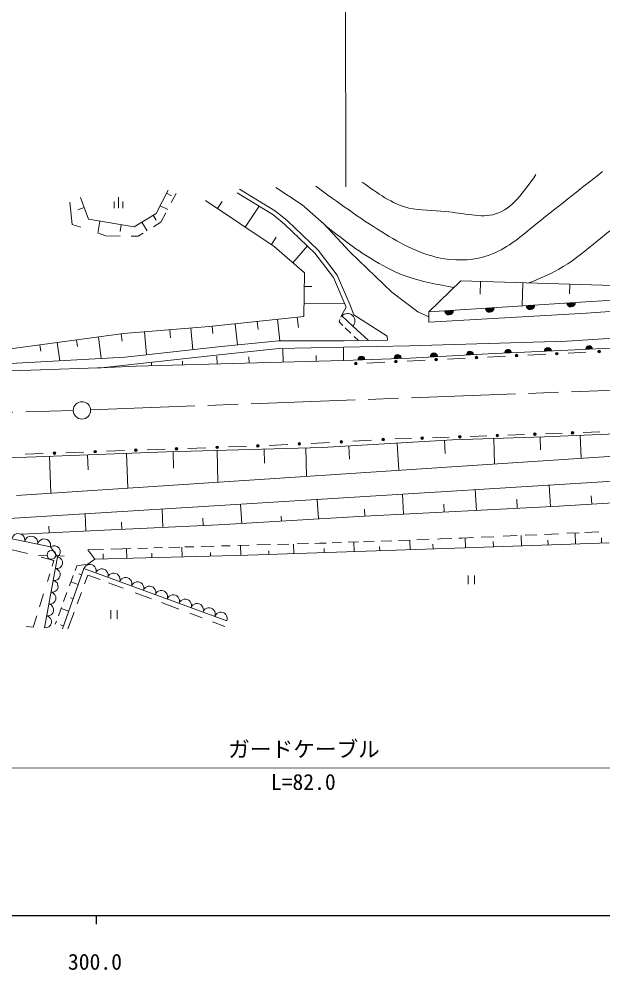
# Model space of a CAD drawing. Units: millimetres, scale not verified. Extents: x 40000 to 680000, y 20000 to 380000.
# Drawn here: x 359086 to 426434, y 198715 to 308473 of the extents above; entities that cross this region are included whole.
import ezdxf
from ezdxf.enums import TextEntityAlignment as Align

# ---------------------------------------------------------------- set-up
doc = ezdxf.new("R2010")
doc.units = ezdxf.units.MM
doc.header["$LTSCALE"] = 1000
doc.linetypes.add('CHAIN', pattern=[18.5, 12, -1.5, 3.5, -1.5])
for name, color, linetype, lineweight in [('M-BGD', 7, 'Continuous', 13), ('M-BMK', 2, 'CHAIN', 13), ('M-BMK-SRVR', 3, 'Continuous', 13), ('M-TTL-BAND', 7, 'Continuous', 25), ('M-TTL-TXT', 7, 'Continuous', 13)]:
    doc.layers.add(name, color=color, linetype=linetype, lineweight=lineweight)
doc.styles.add('ＭＳ ゴシック', font='')
doc.styles.get('ＭＳ ゴシック').set_extended_font_data('MS Gothic')

msp = doc.modelspace()

# ---------------------------------------------------------------- linework, layer by layer
at = {"layer": 'M-BGD'}
for p, q in [((374914, 286037), (376272, 288718)), ((388660, 286303), (384504, 288845)), ((388723, 289029), (391736, 287018)), ((366192, 287873), (367113, 285353)), ((370561, 287902), (370562, 286652)), ((376674, 288075), (376095, 288369)), ((376646, 287299), (377198, 288330)), ((388368, 285895), (384243, 288419)), ((364936, 287346), (365233, 284769)), ((365868, 286437), (366617, 286711)), ((370061, 287402), (370062, 286652)), ((371062, 286653), (371061, 287403)), ((376238, 286476), (375361, 286920)), ((380596, 287509), (388507, 282218)), ((382527, 287412), (381975, 286587)), ((386770, 286873), (385155, 284459)), ((391736, 287018), (394235, 284821)), ((372354, 284476), (374914, 286037)), ((374892, 285263), (374553, 285817)), ((375422, 285012), (376000, 286092)), ((389705, 284787), (388368, 285895)), ((390037, 285161), (388660, 286303)), ((365233, 284769), (366201, 284437)), ((367113, 285353), (372354, 284476)), ((368192, 283761), (368422, 285134)), ((370734, 283965), (370862, 284725)), ((373882, 284017), (373264, 285030)), ((374594, 284503), (375422, 285012)), ((393210, 281465), (389705, 284787)), ((393583, 281800), (390037, 285161)), ((394235, 284821), (397275, 281551)), ((368127, 283777), (369114, 283438)), ((369114, 283438), (370752, 283426)), ((372014, 283417), (372817, 283411)), ((372817, 283411), (373395, 283766)), ((388754, 283281), (388186, 282432)), ((388507, 282218), (392000, 279180)), ((392343, 282286), (390657, 280347)), ((395356, 278652), (393210, 281465)), ((395791, 278906), (393583, 281800)), ((397275, 281551), (402097, 276938)), ((392000, 279180), (391931, 274145)), ((397286, 275428), (395791, 278906)), ((396827, 275230), (395356, 278652)), ((410053, 278244), (406338, 274666)), ((444629, 277221), (410053, 278244)), ((412284, 276732), (412326, 278177)), ((417107, 275367), (417186, 278033)), ((422581, 276738), (422615, 277872)), ((392868, 277586), (391978, 277598)), ((402097, 276938), (405078, 274661)), ((396671, 275592), (391952, 275656)), ((406338, 274666), (425090, 275887)), ((425090, 275887), (436633, 276569)), ((396827, 275230), (396261, 274241)), ((397702, 274337), (397286, 275428)), ((405078, 274661), (406341, 274107)), ((406338, 274666), (406343, 273484)), ((406343, 273484), (424532, 274532)), ((424532, 274532), (436953, 275385)), ((391931, 274145), (381007, 272975)), ((384290, 270850), (384028, 273299)), ((386669, 272631), (386568, 273571)), ((389169, 271344), (388904, 273821)), ((391308, 272850), (391178, 274064)), ((396097, 273791), (396002, 273531)), ((396002, 273531), (396429, 273114)), ((396261, 274241), (396190, 274045)), ((397599, 273026), (396261, 274241)), ((401547, 271885), (397702, 274337)), ((381007, 272975), (371128, 272162)), ((373793, 269710), (373574, 272364)), ((376574, 271665), (376497, 272604)), ((379114, 270294), (378908, 272803)), ((381453, 272172), (381363, 273013)), ((396705, 272845), (397349, 272217)), ((397599, 273026), (399406, 271379)), ((371128, 272162), (358091, 270422)), ((363776, 269029), (363493, 271143)), ((365830, 270673), (365727, 271441)), ((368573, 269289), (368241, 271777)), ((370998, 271277), (370884, 272130)), ((382068, 270618), (389020, 271344)), ((389020, 271344), (396575, 271348)), ((396575, 271348), (398249, 271364)), ((397756, 271820), (398223, 271364)), ((398249, 271364), (401586, 271405)), ((401586, 271405), (401547, 271885)), ((422253, 271305), (413193, 271016)), ((432491, 271961), (422253, 271305)), ((361600, 270118), (361498, 270877)), ((371323, 269439), (382068, 270618)), ((382164, 269723), (389067, 270444)), ((389067, 270444), (396495, 270601)), ((389509, 270384), (389553, 268860)), ((404133, 270767), (396495, 270601)), ((396495, 270601), (396496, 269057)), ((413193, 271016), (404133, 270767)), ((413194, 269838), (422375, 270249)), ((422375, 270249), (432166, 270701)), ((424467, 270018), (422405, 269916)), ((355643, 268587), (371323, 269439)), ((368219, 268192), (382164, 269723)), ((377934, 268971), (377945, 268546)), ((381895, 269573), (381920, 268652)), ((385600, 269473), (385619, 268750)), ((386566, 268775), (396496, 269057)), ((393351, 269648), (393370, 268968)), ((396496, 269057), (404215, 269345)), ((405910, 269098), (403849, 268996)), ((404215, 269345), (413194, 269838)), ((410549, 269328), (408488, 269226)), ((415189, 269558), (413127, 269456)), ((419828, 269788), (417766, 269686)), ((352348, 267672), (360448, 267943)), ((360448, 267943), (369244, 268242)), ((369244, 268242), (372585, 268404)), ((372585, 268404), (386566, 268775)), ((374367, 268832), (374377, 268452)), ((401271, 268868), (399210, 268766)), ((406778, 260153), (408706, 260220)), ((409067, 259892), (419659, 260233)), ((411117, 260305), (413046, 260372)), ((415457, 260457), (417386, 260524)), ((419245, 258741), (419197, 260219)), ((419659, 260233), (430730, 260719)), ((419797, 260609), (421725, 260676)), ((423906, 257786), (423791, 260415)), ((424136, 260761), (426065, 260828)), ((383234, 259080), (385318, 259153)), ((387923, 259245), (390074, 259357)), ((392762, 259497), (394912, 259609)), ((394066, 259022), (409067, 259892)), ((397193, 257672), (397105, 259198)), ((397600, 259749), (399750, 259861)), ((402438, 260001), (404367, 260068)), ((402881, 256400), (402700, 259523)), ((408219, 258307), (408169, 259863)), ((413929, 257129), (413835, 260046)), ((347226, 257419), (361044, 257949)), ((358802, 253494), (431509, 258288)), ((359791, 258257), (361875, 258330)), ((361044, 257949), (376093, 258533)), ((362748, 253755), (362584, 258009)), ((364480, 258422), (366563, 258495)), ((367058, 256428), (366990, 258180)), ((369168, 258586), (371252, 258660)), ((371626, 254340), (371470, 258354)), ((373857, 258751), (375941, 258824)), ((376093, 258533), (394066, 259022)), ((376912, 256633), (376860, 258554)), ((378546, 258916), (380630, 258989)), ((382025, 255025), (381926, 258691)), ((387395, 257210), (387351, 258839)), ((392260, 255700), (392171, 258970)), ((351990, 250469), (433482, 255506)), ((420236, 254687), (420367, 252211)), ((403298, 253640), (403420, 251320)), ((411704, 254160), (411830, 251762)), ((384636, 252487), (384768, 250249)), ((393476, 253033), (393610, 250770)), ((408073, 252483), (408121, 251567)), ((416483, 253072), (416539, 252010)), ((435100, 253068), (421344, 252262)), ((425088, 253423), (425143, 252485)), ((366711, 251379), (366810, 249368)), ((375581, 251927), (375681, 249790)), ((421344, 252262), (398928, 251083)), ((398934, 251915), (398978, 251086)), ((370910, 250384), (370949, 249567)), ((380266, 250865), (380306, 250007)), ((398928, 251083), (382100, 250092)), ((389319, 251087), (389352, 250519)), ((368896, 249471), (359355, 249001)), ((362507, 249946), (362546, 249158)), ((382100, 250092), (368896, 249471)), ((422274, 249114), (423699, 249179)), ((423210, 249157), (423255, 247870)), ((424350, 249209), (425948, 249283)), ((356766, 248797), (362720, 247548)), ((397035, 248079), (398226, 248122)), ((397710, 248104), (397745, 247008)), ((398823, 248144), (400040, 248188)), ((400841, 248218), (402081, 248263)), ((402858, 248291), (404086, 248336)), ((404163, 248338), (404200, 247218)), ((404981, 248368), (406399, 248420)), ((407341, 248454), (407654, 248465)), ((407654, 248465), (408987, 248514)), ((409825, 248544), (410161, 248557)), ((410161, 248557), (411493, 248618)), ((410533, 248574), (410573, 247426)), ((412378, 248659), (413851, 248726)), ((413783, 248153), (413804, 247539)), ((414928, 248776), (416528, 248849)), ((416993, 248871), (417035, 247652)), ((417457, 248892), (418816, 248955)), ((419696, 248995), (421316, 249070)), ((420078, 248314), (420097, 247759)), ((426254, 248595), (426276, 247976)), ((358157, 247264), (360055, 246770)), ((362720, 247548), (363539, 246398)), ((367031, 247205), (368847, 247260)), ((367823, 246145), (367031, 247205)), ((369686, 247285), (371017, 247325)), ((371017, 247325), (371991, 247355)), ((371500, 247340), (371528, 246242)), ((372794, 247379), (373919, 247413)), ((374620, 247434), (375621, 247464)), ((376360, 247486), (377639, 247525)), ((377874, 247532), (377904, 246409)), ((378199, 247542), (378848, 247561)), ((378848, 247561), (379240, 247572)), ((380104, 247595), (381601, 247635)), ((382427, 247657), (383439, 247684)), ((384305, 247707), (385621, 247742)), ((384642, 247716), (384671, 246587)), ((385481, 246608), (410502, 247423)), ((386526, 247767), (388075, 247808)), ((387890, 247109), (387904, 246687)), ((388899, 247830), (390206, 247865)), ((390741, 247879), (390777, 246780)), ((391160, 247891), (392490, 247926)), ((393201, 247945), (393787, 247961)), ((393787, 247961), (394507, 247987)), ((394264, 247350), (394279, 246895)), ((395206, 248012), (396284, 248052)), ((400678, 247591), (400694, 247104)), ((406815, 247872), (406833, 247304)), ((410502, 247423), (427151, 248006)), ((362315, 246588), (361315, 246537)), ((361629, 246360), (363111, 245973)), ((363539, 246398), (362010, 238221)), ((363111, 245973), (362905, 245312)), ((363315, 246568), (364305, 246479)), ((367823, 246145), (367026, 245543)), ((367823, 246145), (385481, 246608)), ((368793, 246758), (368809, 246171)), ((374389, 246825), (374402, 246317)), ((381159, 246908), (381170, 246495)), ((366573, 245036), (364089, 238097)), ((365744, 245343), (365544, 244803)), ((367026, 245543), (365744, 245343)), ((383051, 239031), (366573, 245036)), ((362636, 244450), (362354, 243543)), ((365340, 244251), (364899, 243056)), ((365972, 244451), (366319, 244327)), ((367014, 244297), (366645, 243293)), ((368429, 243767), (367014, 244297)), ((410886, 243230), (410886, 244230)), ((411636, 244230), (411636, 243230)), ((365066, 243510), (365918, 243205)), ((371090, 242772), (369417, 243398)), ((361909, 242116), (361451, 240645)), ((364616, 242290), (364232, 241251)), ((365030, 241665), (365328, 241559)), ((366273, 242282), (365798, 240991)), ((374372, 241544), (372485, 242250)), ((363973, 240549), (363624, 239606)), ((363930, 240435), (364813, 240119)), ((377534, 240362), (375511, 241118)), ((361122, 239590), (360712, 238274)), ((365440, 240017), (364729, 238083)), ((369670, 239230), (369669, 240230)), ((370419, 240231), (370420, 239231)), ((380197, 239365), (378779, 239896)), ((360712, 238274), (359907, 238340)), ((363389, 238969), (363260, 238621)), ((363867, 238549), (364207, 238427)), ((382839, 238377), (381402, 238915))]:
    msp.add_line(p, q, dxfattribs=at)
for centre, radius in [((425983, 270093), 150), ((425983, 270093), 100), ((425983, 270093), 50), ((402560, 268932), 150), ((402560, 268932), 100), ((402560, 268932), 50), ((407199, 269162), 150), ((407199, 269162), 100), ((407199, 269162), 50), ((411838, 269392), 150), ((411838, 269392), 100), ((411838, 269392), 50), ((416477, 269622), 150), ((416477, 269622), 100), ((416477, 269622), 50), ((421116, 269852), 150), ((421116, 269852), 100), ((421116, 269852), 50), ((397921, 268702), 150), ((397921, 268702), 100), ((397921, 268702), 50), ((405572, 260111), 150), ((405572, 260111), 100), ((405572, 260111), 50), ((409912, 260263), 150), ((409912, 260263), 100), ((409912, 260263), 50), ((414251, 260414), 150), ((414251, 260414), 100), ((414251, 260414), 50), ((418591, 260566), 150), ((418591, 260566), 100), ((418591, 260566), 50), ((422931, 260718), 150), ((422931, 260718), 100), ((422931, 260718), 50), ((381932, 259034), 150), ((381932, 259034), 100), ((381932, 259034), 50), ((386621, 259199), 150), ((386621, 259199), 100), ((386621, 259199), 50), ((391418, 259427), 150), ((391418, 259427), 100), ((391418, 259427), 50), ((396256, 259679), 150), ((396256, 259679), 100), ((396256, 259679), 50), ((401094, 259931), 150), ((401094, 259931), 100), ((401094, 259931), 50), ((363177, 258376), 150), ((363177, 258376), 100), ((363177, 258376), 50), ((367866, 258541), 150), ((367866, 258541), 100), ((367866, 258541), 50), ((372555, 258705), 150), ((372555, 258705), 100), ((372555, 258705), 50), ((377243, 258870), 150), ((377243, 258870), 100), ((377243, 258870), 50), ((362814, 246615), 500)]:
    msp.add_circle(centre, radius, dxfattribs=at)
for centre, radius, start, end in [((422746, 275734), 500, 183.72475, 3.72475), ((422746, 275734), 500, 183.72475, 3.72475), ((422746, 275734), 450, 183.72475, 3.72475), ((422746, 275734), 400, 183.72475, 3.72475), ((422746, 275734), 350, 183.72475, 3.72475), ((422746, 275734), 300, 183.72475, 3.72475), ((422746, 275734), 250, 183.72475, 3.72475), ((422746, 275734), 200, 183.72475, 3.72475), ((422746, 275734), 150, 183.72475, 3.72475), ((422746, 275734), 100, 183.72475, 3.72475), ((422746, 275734), 50, 183.72475, 3.72475), ((396956, 273610), 868, 317.75691, 137.75691), ((408682, 274819), 500, 183.72475, 3.72475), ((408682, 274819), 500, 183.72475, 3.72475), ((408682, 274819), 450, 183.72475, 3.72475), ((408682, 274819), 400, 183.72475, 3.72475), ((408682, 274819), 350, 183.72475, 3.72475), ((408682, 274819), 300, 183.72475, 3.72475), ((408682, 274819), 250, 183.72475, 3.72475), ((408682, 274819), 200, 183.72475, 3.72475), ((408682, 274819), 150, 183.72475, 3.72475), ((408682, 274819), 100, 183.72475, 3.72475), ((408682, 274819), 50, 183.72475, 3.72475), ((413370, 275124), 500, 183.72475, 3.72475), ((413370, 275124), 500, 183.72475, 3.72475), ((413370, 275124), 450, 183.72475, 3.72475), ((413370, 275124), 400, 183.72475, 3.72475), ((413370, 275124), 350, 183.72475, 3.72475), ((413370, 275124), 300, 183.72475, 3.72475), ((413370, 275124), 250, 183.72475, 3.72475), ((413370, 275124), 200, 183.72475, 3.72475), ((413370, 275124), 150, 183.72475, 3.72475), ((413370, 275124), 100, 183.72475, 3.72475), ((413370, 275124), 50, 183.72475, 3.72475), ((418058, 275429), 500, 183.72475, 3.72475), ((418058, 275429), 500, 183.72475, 3.72475), ((418058, 275429), 450, 183.72475, 3.72475), ((418058, 275429), 400, 183.72475, 3.72475), ((418058, 275429), 350, 183.72475, 3.72475), ((418058, 275429), 300, 183.72475, 3.72475), ((418058, 275429), 250, 183.72475, 3.72475), ((418058, 275429), 200, 183.72475, 3.72475), ((418058, 275429), 150, 183.72475, 3.72475), ((418058, 275429), 100, 183.72475, 3.72475), ((418058, 275429), 50, 183.72475, 3.72475), ((411106, 269740), 400, 2.67743, 182.67743), ((411106, 269740), 400, 2.67743, 182.67743), ((411106, 269740), 350, 2.67743, 182.67743), ((411106, 269740), 300, 2.67743, 182.67743), ((415489, 269940), 400, 2.56416, 182.56416), ((415489, 269940), 400, 2.56416, 182.56416), ((415489, 269940), 350, 2.56416, 182.56416), ((415489, 269940), 300, 2.56416, 182.56416), ((415489, 269940), 250, 2.56416, 182.56416), ((415489, 269940), 200, 2.56416, 182.56416), ((415489, 269940), 150, 2.56416, 182.56416), ((415489, 269940), 100, 2.56416, 182.56416), ((420080, 270146), 400, 2.56416, 182.56416), ((420080, 270146), 400, 2.56416, 182.56416), ((420080, 270146), 350, 2.56416, 182.56416), ((420080, 270146), 300, 2.56416, 182.56416), ((420080, 270146), 250, 2.56416, 182.56416), ((420080, 270146), 200, 2.56416, 182.56416), ((420080, 270146), 150, 2.56416, 182.56416), ((420080, 270146), 100, 2.56416, 182.56416), ((420080, 270146), 50, 2.56416, 182.56416), ((424823, 270362), 400, 2.64395, 182.64395), ((424823, 270362), 400, 2.64395, 182.64395), ((424823, 270362), 350, 2.64395, 182.64395), ((424823, 270362), 300, 2.64395, 182.64395), ((424823, 270362), 250, 2.64395, 182.64395), ((424823, 270362), 200, 2.64395, 182.64395), ((424823, 270362), 150, 2.64395, 182.64395), ((424823, 270362), 100, 2.64395, 182.64395), ((424823, 270362), 50, 2.64395, 182.64395), ((398583, 269154), 400, 2.67743, 182.67743), ((398583, 269154), 400, 2.67743, 182.67743), ((398583, 269154), 350, 2.67743, 182.67743), ((398583, 269154), 300, 2.67743, 182.67743), ((398583, 269154), 250, 2.67743, 182.67743), ((398583, 269154), 200, 2.67743, 182.67743), ((398583, 269154), 150, 2.67743, 182.67743), ((398583, 269154), 100, 2.67743, 182.67743), ((398583, 269154), 50, 2.67743, 182.67743), ((402758, 269350), 400, 2.67743, 182.67743), ((402758, 269350), 400, 2.67743, 182.67743), ((402758, 269350), 350, 2.67743, 182.67743), ((402758, 269350), 300, 2.67743, 182.67743), ((402758, 269350), 250, 2.67743, 182.67743), ((402758, 269350), 200, 2.67743, 182.67743), ((402758, 269350), 150, 2.67743, 182.67743), ((402758, 269350), 100, 2.67743, 182.67743), ((402758, 269350), 50, 2.67743, 182.67743), ((406932, 269545), 400, 2.67743, 182.67743), ((406932, 269545), 400, 2.67743, 182.67743), ((406932, 269545), 350, 2.67743, 182.67743), ((406932, 269545), 300, 2.67743, 182.67743), ((406932, 269545), 250, 2.67743, 182.67743), ((406932, 269545), 200, 2.67743, 182.67743), ((406932, 269545), 150, 2.67743, 182.67743), ((406932, 269545), 100, 2.67743, 182.67743), ((406932, 269545), 50, 2.67743, 182.67743), ((411106, 269740), 250, 2.67743, 182.67743), ((411106, 269740), 200, 2.67743, 182.67743), ((411106, 269740), 150, 2.67743, 182.67743), ((411106, 269740), 100, 2.67743, 182.67743), ((411106, 269740), 50, 2.67743, 182.67743), ((415489, 269940), 50, 2.56416, 182.56416), ((358999, 248328), 760, 348.15434, 168.15434), ((360487, 248016), 760, 348.15434, 168.15434), ((361976, 247704), 760, 348.15434, 168.15434), ((363129, 246973), 706, 305.44766, 125.44766), ((363411, 245717), 693, 259.41095, 79.41095), ((363156, 244354), 693, 259.41095, 79.41095), ((367259, 244785), 731, 339.98005, 159.98005), ((368633, 244285), 731, 339.98005, 159.98005), ((362902, 242991), 693, 259.41095, 79.41095), ((370006, 243785), 731, 339.98005, 159.98005), ((371379, 243284), 731, 339.98005, 159.98005), ((372752, 242784), 731, 339.98005, 159.98005), ((374126, 242284), 731, 339.98005, 159.98005), ((362647, 241628), 693, 259.41095, 79.41095), ((375499, 241783), 731, 339.98005, 159.98005), ((376872, 241283), 731, 339.98005, 159.98005), ((378245, 240783), 731, 339.98005, 159.98005), ((362392, 240265), 693, 259.41095, 79.41095), ((379618, 240282), 731, 339.98005, 159.98005), ((380992, 239782), 731, 339.98005, 159.98005), ((362137, 238902), 693, 259.41095, 79.41095), ((382365, 239282), 731, 339.98005, 159.98005)]:
    msp.add_arc(centre, radius, start, end, dxfattribs=at)
for points, knots in [([(435512, 292202), (434472, 290791), (433431, 289380), (432209, 288146), (430960, 286884), (429520, 285806), (428113, 284707), (427165, 283966), (426231, 283215), (425294, 282458), (424022, 281431), (422743, 280394), (421330, 279591), (420237, 278971), (419064, 278491), (417891, 278012)], [0, 0, 0, 0, 1, 1, 1, 2, 2, 2, 3, 3, 3, 4, 4, 4, 5, 5, 5, 5]), ([(393319, 289164), (395805, 287355), (398290, 285546), (400939, 283895), (403179, 282499), (405536, 281216), (408139, 280802), (409868, 280527), (411706, 280635), (413328, 281223), (415194, 281900), (416775, 283212), (418348, 284490), (421040, 286678), (423710, 288767), (426380, 290856)], [0, 0, 0, 0, 1, 1, 1, 2, 2, 2, 3, 3, 3, 4, 4, 4, 5, 5, 5, 5]), ([(418707, 290535), (417327, 288540), (415947, 286545), (414050, 285972), (412374, 285465), (410295, 286066), (408299, 286266), (406815, 286415), (405376, 286341), (404036, 286660), (402117, 287116), (400399, 288374), (398680, 289632)], [0, 0, 0, 0, 1, 1, 1, 2, 2, 2, 3, 3, 3, 4, 4, 4, 4]), ([(409274, 277494), (407399, 277822), (405525, 278151), (403748, 278789), (402508, 279234), (401316, 279831), (400178, 280506), (398132, 281719), (396262, 283186), (394391, 284653)], [0, 0, 0, 0, 1, 1, 1, 2, 2, 2, 3, 3, 3, 3])]:
    msp.add_open_spline(points, degree=3, knots=knots, dxfattribs=at)
at = {"layer": 'M-BMK'}
for p, q in [((367362, 263371), (432244, 265798)), ((267430, 260322), (365326, 263293))]:
    msp.add_line(p, q, dxfattribs=at)
at = {"layer": 'M-BMK-SRVR'}
msp.add_circle((366335, 263305), 1000, dxfattribs=at)
at = {"layer": 'M-TTL-BAND'}
for p, q in [((40000, 205000), (579000, 205000)), ((368000, 205000), (368000, 204000))]:
    msp.add_line(p, q, dxfattribs=at)
at = {"layer": 'M-TTL-TXT'}
for p, q in [((396762, 289101), (396748, 316720)), ((350417, 222004), (432818, 222048))]:
    msp.add_line(p, q, dxfattribs=at)

# ---------------------------------------------------------------- texts
at = {"layer": 'M-TTL-BAND', "style": 'ＭＳ ゴシック'}
msp.add_text('300.0', height=1833, dxfattribs=at).set_placement((367844, 198195), align=Align.BOTTOM_CENTER)
at = {"layer": 'M-TTL-TXT', "style": 'ＭＳ ゴシック'}
for s, p in [('ガードケーブル', (383199, 222727)), ('L=82.0', (388133, 218950))]:
    msp.add_text(s, height=1833, rotation=0.031, dxfattribs=at).set_placement(p, align=Align.BOTTOM_LEFT)

doc.saveas('drawing.dxf')
